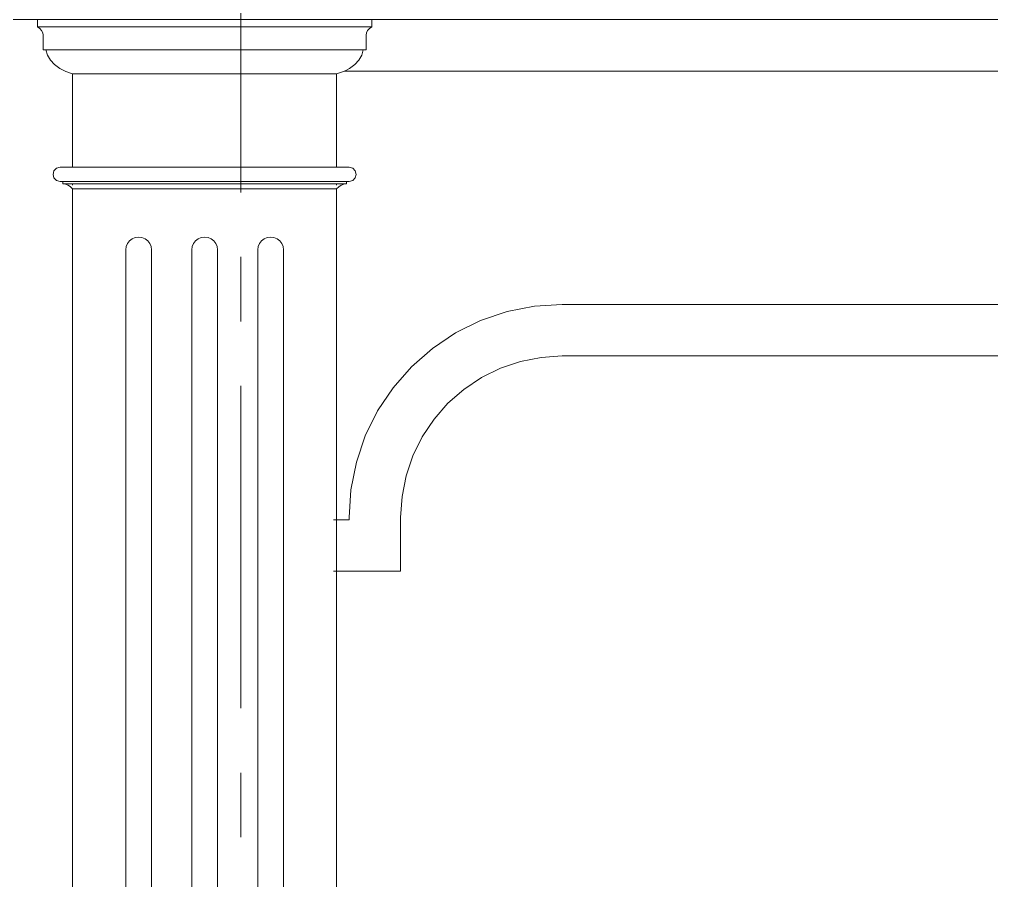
# Model space of a CAD drawing. Header units: millimetres. Extents: x 1832547 to 2001569, y -558009 to -417808.
# Drawn here: x 1982883 to 1984767, y -522090 to -520421 of the extents above; entities that cross this region are included whole.
import ezdxf

# ---------------------------------------------------------------- set-up
doc = ezdxf.new("R2010")
doc.units = ezdxf.units.MM
doc.header["$MEASUREMENT"] = 0
doc.linetypes.add('CENTER', pattern=[2, 1.25, -0.25, 0.25, -0.25])
for name, color, linetype, lineweight in [('CA.manh 08', 8, 'CONTINUOUS', 9), ('CA.thay 145', 145, 'CONTINUOUS', 18), ('CA.tim 67', 67, 'CENTER', 9), ('CA_manh 08', 8, 'CONTINUOUS', 9)]:
    doc.layers.add(name, color=color, linetype=linetype, lineweight=lineweight)

msp = doc.modelspace()

# ---------------------------------------------------------------- linework, layer by layer
at = {"layer": 'CA.manh 08'}
for p, q in [((1983107.4, -520843.5), (1983101.4, -520846)), ((1983113.9, -520842.7), (1983107.4, -520843.5)), ((1983120.3, -520843.5), (1983113.9, -520842.7)), ((1983126.4, -520846), (1983120.3, -520843.5)), ((1983235.3, -520843.5), (1983229.3, -520846)), ((1983241.8, -520842.7), (1983235.3, -520843.5)), ((1983248.3, -520843.5), (1983241.8, -520842.7)), ((1983254.3, -520846), (1983248.3, -520843.5)), ((1983363.2, -520843.5), (1983357.2, -520846)), ((1983369.7, -520842.7), (1983363.2, -520843.5)), ((1983376.2, -520843.5), (1983369.7, -520842.7)), ((1983382.2, -520846), (1983376.2, -520843.5)), ((1983089.7, -520861.2), (1983088.9, -520867.7)), ((1983092.2, -520855.2), (1983089.7, -520861.2)), ((1983096.2, -520850), (1983092.2, -520855.2)), ((1983101.4, -520846), (1983096.2, -520850)), ((1983131.5, -520850), (1983126.4, -520846)), ((1983135.5, -520855.2), (1983131.5, -520850)), ((1983138, -520861.2), (1983135.5, -520855.2)), ((1983138.9, -520867.7), (1983138, -520861.2)), ((1983217.6, -520861.2), (1983216.8, -520867.7)), ((1983220.1, -520855.2), (1983217.6, -520861.2)), ((1983224.1, -520850), (1983220.1, -520855.2)), ((1983229.3, -520846), (1983224.1, -520850)), ((1983259.5, -520850), (1983254.3, -520846)), ((1983263.4, -520855.2), (1983259.5, -520850)), ((1983265.9, -520861.2), (1983263.4, -520855.2)), ((1983266.8, -520867.7), (1983265.9, -520861.2)), ((1983345.6, -520861.2), (1983344.7, -520867.7)), ((1983348.1, -520855.2), (1983345.6, -520861.2)), ((1983352, -520850), (1983348.1, -520855.2)), ((1983357.2, -520846), (1983352, -520850)), ((1983387.4, -520850), (1983382.2, -520846)), ((1983391.4, -520855.2), (1983387.4, -520850)), ((1983393.9, -520861.2), (1983391.4, -520855.2)), ((1983394.7, -520867.7), (1983393.9, -520861.2)), ((1983088.9, -523644), (1983088.9, -520867.7)), ((1983138.9, -523644), (1983138.9, -520867.7)), ((1983216.8, -523644), (1983216.8, -520867.7)), ((1983266.8, -523644), (1983266.8, -520867.7)), ((1983344.7, -523644), (1983344.7, -520867.7)), ((1983394.7, -523644), (1983394.7, -520867.7))]:
    msp.add_line(p, q, dxfattribs=at)
at = {"layer": 'CA.thay 145'}
for p, q in [((1982917.9, -520435), (1982917.9, -520420.8)), ((1983565.7, -520420.8), (1982917.9, -520420.8)), ((1983565.7, -520420.8), (1983567.9, -520420.8)), ((1983565.7, -520435), (1983565.7, -520420.8)), ((1982922.5, -520438.2), (1982917.9, -520435)), ((1982925.9, -520442.1), (1982922.5, -520438.2)), ((1982928.1, -520446.5), (1982925.9, -520442.1)), ((1982928.8, -520451.2), (1982928.1, -520446.5)), ((1983554.8, -520451.2), (1983555.5, -520446.5)), ((1983555.5, -520446.5), (1983557.7, -520442.1)), ((1983557.7, -520442.1), (1983561.1, -520438.2)), ((1983561.1, -520438.2), (1983565.7, -520435)), ((1982928.8, -520479.5), (1982928.8, -520451.2)), ((1983554.8, -520479.5), (1983554.8, -520451.2)), ((1982928.8, -520479.5), (1982934.2, -520479.5)), ((1982937.3, -520489.9), (1982934.2, -520479.5)), ((1983546.3, -520489.9), (1983549.3, -520479.5)), ((1983549.3, -520479.5), (1983554.8, -520479.5)), ((1982942.9, -520499.7), (1982937.3, -520489.9)), ((1982950.9, -520508.4), (1982942.9, -520499.7)), ((1983532.7, -520508.4), (1983540.7, -520499.7)), ((1983540.7, -520499.7), (1983546.3, -520489.9)), ((1982961, -520515.9), (1982950.9, -520508.4)), ((1982972.8, -520521.9), (1982961, -520515.9)), ((1982985.9, -520526.1), (1982972.8, -520521.9)), ((1983497.6, -520526.1), (1983510.8, -520521.9)), ((1983510.8, -520521.9), (1983514, -520520.3)), ((1983514, -520520.3), (1983522.6, -520515.9)), ((1983522.6, -520515.9), (1983532.7, -520508.4)), ((1982985.9, -520707.2), (1982985.9, -520526.1)), ((1983497.6, -520526.1), (1982985.9, -520526.1)), ((1983497.6, -520707.2), (1983497.6, -520526.1)), ((1982949.8, -520714.2), (1982954.8, -520709.1)), ((1982954.8, -520709.1), (1982961.6, -520707.2)), ((1982985.9, -520707.2), (1982961.6, -520707.2)), ((1982985.9, -520707.2), (1983497.6, -520707.2)), ((1983514, -520707.2), (1983497.6, -520707.2)), ((1983522, -520707.2), (1983514, -520707.2)), ((1983528.8, -520709.1), (1983522, -520707.2)), ((1983533.8, -520714.2), (1983528.8, -520709.1)), ((1982948, -520721.2), (1982949.8, -520714.2)), ((1982949.8, -520728.1), (1982948, -520721.2)), ((1982954.8, -520733.3), (1982949.8, -520728.1)), ((1983528.8, -520733.3), (1983533.8, -520728.1)), ((1983535.6, -520721.2), (1983533.8, -520714.2)), ((1983533.8, -520728.1), (1983535.6, -520721.2)), ((1982961.6, -520735.1), (1982954.8, -520733.3)), ((1982961.6, -520735.1), (1982967, -520735.1)), ((1982967, -520739.2), (1982967, -520735.1)), ((1982972.3, -520740.4), (1982967, -520739.2)), ((1982977.3, -520742.4), (1982972.3, -520740.4)), ((1982981.9, -520745.3), (1982977.3, -520742.4)), ((1982985.9, -520749), (1982981.9, -520745.3)), ((1982985.9, -520740.4), (1982985.9, -520742.4)), ((1982985.9, -520749), (1982985.9, -523644)), ((1982985.9, -520749), (1983497.6, -520749)), ((1983497.6, -520740.4), (1983497.6, -520742.4)), ((1983497.6, -520749), (1983501.7, -520745.3)), ((1983497.6, -520749), (1983497.6, -523644)), ((1983501.7, -520745.3), (1983506.3, -520742.4)), ((1983506.3, -520742.4), (1983511.3, -520740.4)), ((1983511.3, -520740.4), (1983514, -520739.8)), ((1983514, -520739.8), (1983516.5, -520739.2)), ((1983516.5, -520735.1), (1983522, -520735.1)), ((1983516.5, -520739.2), (1983516.5, -520735.1)), ((1983522, -520735.1), (1983528.8, -520733.3)), ((1983880.9, -520976.8), (1983934.8, -520973.2)), ((1983776.7, -521004.7), (1983827.9, -520987.3)), ((1983827.9, -520987.3), (1983880.9, -520976.8)), ((1983728.2, -521028.6), (1983776.7, -521004.7)), ((1983728.2, -521028.6), (1983776.7, -521004.7)), ((1983683.3, -521058.6), (1983728.2, -521028.6)), ((1983683.3, -521058.6), (1983728.2, -521028.6)), ((1983642.7, -521094.2), (1983683.3, -521058.6)), ((1983642.7, -521094.2), (1983683.3, -521058.6)), ((1983815, -521097.1), (1983853.8, -521083.9)), ((1983853.8, -521083.9), (1983893.9, -521075.9)), ((1983893.9, -521075.9), (1983934.8, -521073.2)), ((1983934.8, -521073.2), (1984806.4, -521073.2)), ((1983607.1, -521134.9), (1983642.7, -521094.2)), ((1983607.1, -521134.9), (1983642.7, -521094.2)), ((1983778.2, -521115.2), (1983815, -521097.1)), ((1983744.2, -521137.9), (1983778.2, -521115.2)), ((1983744.2, -521137.9), (1983778.2, -521115.2)), ((1983577, -521179.8), (1983607.1, -521134.9)), ((1983577, -521179.8), (1983607.1, -521134.9)), ((1983713.4, -521165), (1983744.2, -521137.9)), ((1983713.4, -521165), (1983744.2, -521137.9)), ((1983553.1, -521228.3), (1983577, -521179.8)), ((1983553.1, -521228.3), (1983577, -521179.8)), ((1983686.4, -521195.7), (1983713.4, -521165)), ((1983686.4, -521195.7), (1983713.4, -521165)), ((1983663.6, -521229.8), (1983686.4, -521195.7)), ((1983663.6, -521229.8), (1983686.4, -521195.7)), ((1983535.8, -521279.4), (1983553.1, -521228.3)), ((1983535.8, -521279.4), (1983553.1, -521228.3)), ((1983645.5, -521266.5), (1983663.6, -521229.8)), ((1983645.5, -521266.5), (1983663.6, -521229.8)), ((1983632.4, -521305.3), (1983645.5, -521266.5)), ((1983632.4, -521305.3), (1983645.5, -521266.5)), ((1983525.2, -521332.4), (1983535.8, -521279.4)), ((1983525.2, -521332.4), (1983535.8, -521279.4)), ((1983624.4, -521345.5), (1983632.4, -521305.3)), ((1983624.4, -521345.5), (1983632.4, -521305.3)), ((1983521.7, -521386.4), (1983525.2, -521332.4)), ((1983521.7, -521386.4), (1983525.2, -521332.4)), ((1983621.7, -521386.4), (1983624.4, -521345.5)), ((1983621.7, -521386.4), (1983624.4, -521345.5)), ((1983521.7, -521390.7), (1983521.7, -521386.4)), ((1983521.7, -521390.7), (1983521.7, -521386.4)), ((1983621.7, -521490.7), (1983621.7, -521386.4))]:
    msp.add_line(p, q, dxfattribs=at)
for points in [[(1986204.8, -520420.8), (1972397, -520420.8)], [(1985645.3, -520520.8), (1983512.4, -520521.1)], [(1983934.8, -520973.2), (1984782.2, -520973.2)], [(1983521.7, -521390.7), (1983491.7, -521390.7)], [(1983621.7, -521490.7), (1983491.7, -521490.7)]]:
    msp.add_lwpolyline(points, dxfattribs=at)
at = {"layer": 'CA.tim 67', "ltscale": 500}
msp.add_line((1983311.7, -530756.3), (1983311.7, -514383.7), dxfattribs=at)
at = {"layer": 'CA_manh 08'}
for p, q in [((1983565.7, -520435), (1982917.9, -520435)), ((1983549.3, -520479.5), (1982934.2, -520479.5)), ((1982967, -520735.1), (1983516.5, -520735.1)), ((1982967, -520739.2), (1983516.5, -520739.2))]:
    msp.add_line(p, q, dxfattribs=at)

doc.saveas('drawing.dxf')
